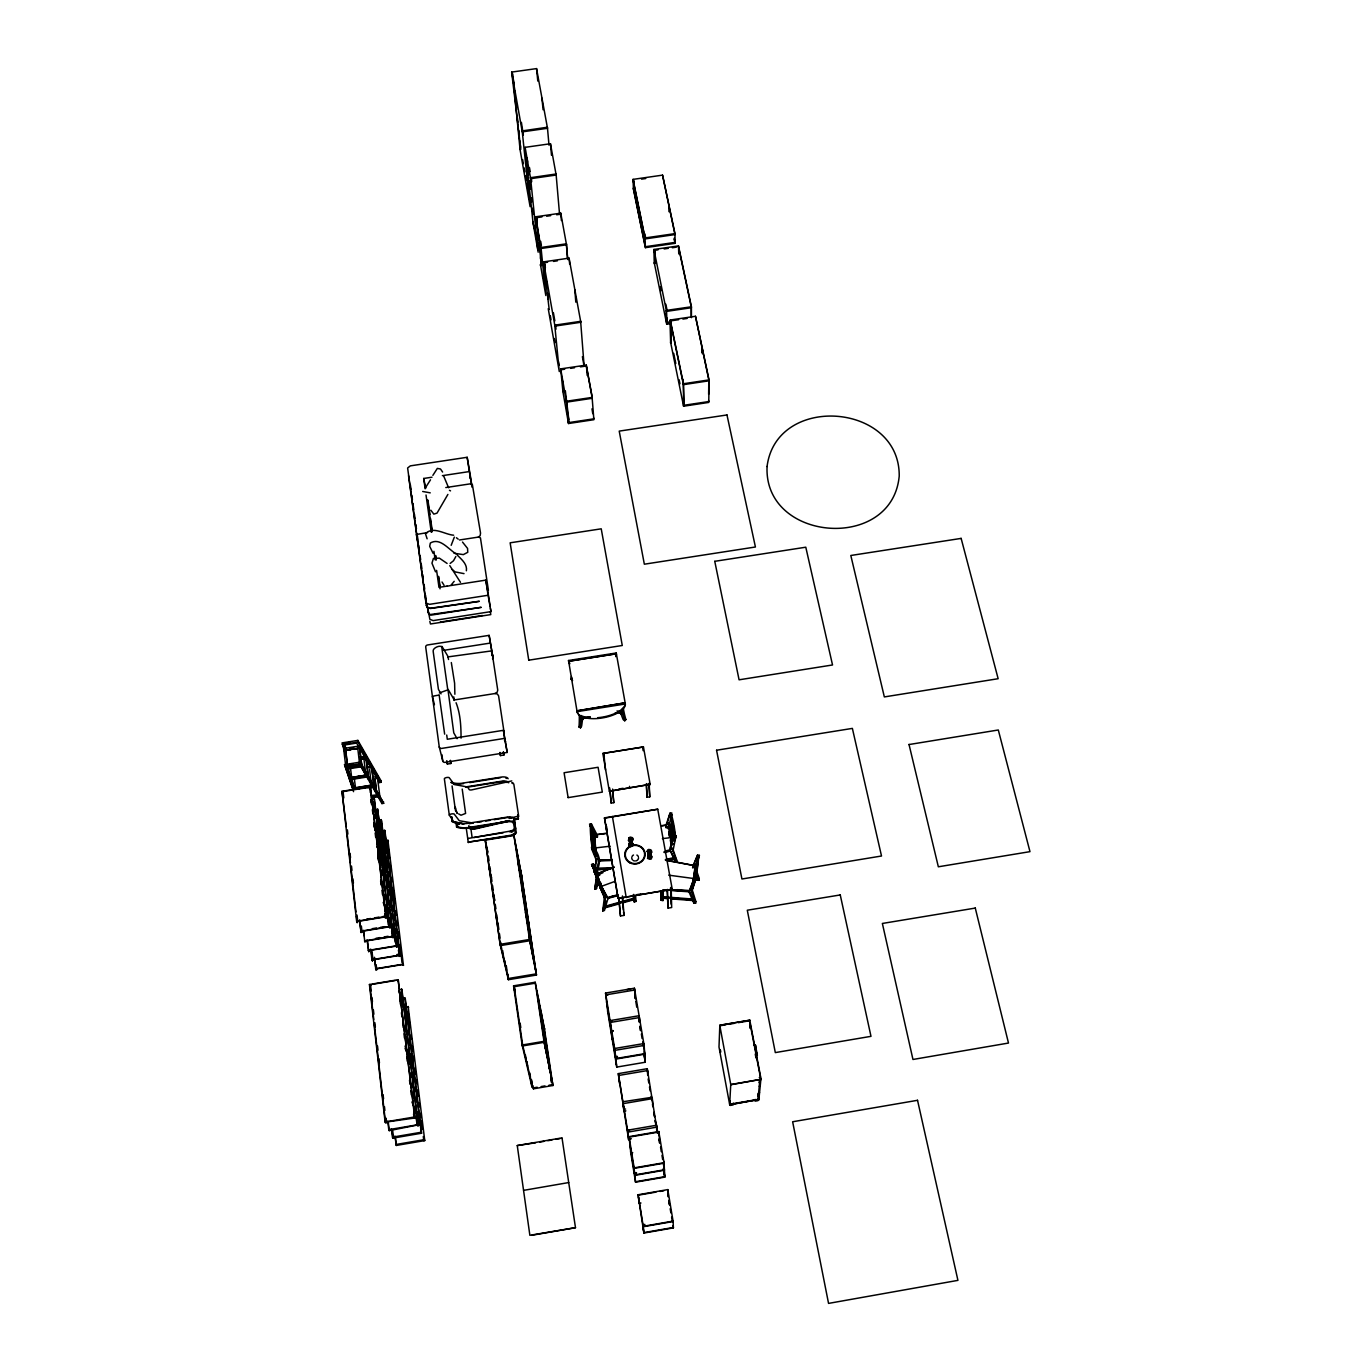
<?xml version="1.0" encoding="UTF-8"?>
<svg xmlns="http://www.w3.org/2000/svg" width="1372" height="1372" viewBox="0 0 1372 1372"><rect width="100%" height="100%" fill="white"/><g stroke="black" fill="none" stroke-linecap="round" stroke-linejoin="round"><path stroke-width="1.5" d="M693.752 878.852L694.815 871.392M670.616 343.154L670.256 320.002L695.484 316.28L709.015 380.816L683.428 384.657L670.256 320.928L678.66 319.693M702.035 352.312L702.052 348.094M702.31 353.65L702.344 349.448M708.638 394.313L708.81 379.787M695.484 316.28L709.032 379.907L708.775 402.425L683.582 406.215L670.599 342.245M454.869 694.249L454.612 683.222L451.319 662.539M461.043 738.17C461.061 726.32 460.426 713.852 456.07 702.738M726.954 414.961L619.218 431.117L644.343 564.201L755.423 546.999L726.954 414.859M719.768 1025.278L749.781 1020.202L719.768 1025.278L730.796 1084.755L761.168 1079.301L730.744 1084.515L729.681 1104.237L759.145 1099.195M720.592 1050.472L720.523 1052.341L720.026 1049.631M729.698 1104.734L759.196 1099.418L729.698 1104.734L718.997 1047.007L719.803 1025.793L725.977 1024.747M730.367 1105.386L729.955 1100.859L730.367 1105.386L733.18 1104.906L733.283 1103.157M749.747 1028.057L750.021 1024.472M754.188 1045.395L755.475 1045.104L756.744 1055.137M756.95 1055.325L755.406 1047.385M757.361 1055.411L756.092 1055.308L757.361 1055.411L755.475 1045.104M755.252 1099.401L755.097 1101.15L757.893 1100.67L759.899 1079.541M760.071 1079.078L759.265 1082.525M760.86 1079.438L758.922 1099.143L758.15 1095.062M694.987 870.242L695.244 872.043L697.388 864.617L694.266 875.799M696.925 864.549L697.199 866.349M693.58 879.658L696.925 868.493M670.959 898.866L692.98 900.564L692.826 899.054L663.07 896.774L662.95 898.248L666.963 898.557M694.078 878.457L689.173 892.314L693.82 903.068L695.604 903.239L691.9 891.354L695.913 878.766L694.078 878.457L689.087 891.388L666.398 889.708M695.347 868.184L699.394 855.373L697.576 855.048L692.894 866.075M692.98 900.564L692.826 899.054M693.82 903.068L694.078 901.37L695.861 901.524L695.604 903.239M697.216 880.155L697.473 878.457L699.257 878.612L699 880.309L697.216 880.155L694.935 874.667M697.576 855.048L692.637 867.79L692.946 865.32L666.758 860.21M689.173 892.314L689.43 890.582M692.157 889.279L692.688 885.695M691.9 892.64L692.688 886.02M488.415 590.32L480.44 537.841L478.348 537.087L459.5 539.985M662.95 891.217L662.95 900.564L661.15 900.324L661.098 891.217M466.377 570.769C467.458 564.098 461.489 559.399 457.288 555.111M840.213 894.956L747.294 910.219L775.317 1052.598L870.98 1036.34L840.23 894.836M429.83 621.379L430.465 623.986L490.782 614.605L490.336 611.963M470.15 478.485L469.824 475.724M694.009 880.018A145.809 137.269 7.9 0 0 697.233 858.375L698.588 857.26A146.032 137.423 8 0 1 695.364 878.938L694.009 880.018L696.29 872.386M493.045 657.48L492.548 658.732M598.672 880.807L596.477 888.662L594.762 889.159L596.992 876.073L599.581 875.182L598.844 873.158L614.039 866.95M908.984 744.55L998.302 729.99L1029.978 851.652L938.345 866.795L909.001 744.413M961.103 538.407L850.812 555.488L884.34 696.925L998.147 678.711L961.12 538.321M604.469 896.499L602.737 910.991L604.452 910.494L607.847 898.9L601.485 886.123L599.736 886.792L605.241 899.758L602.737 910.991M593.03 844.277L594.299 838.807M594.11 849.525L592.327 849.611L594.865 838.669M596.854 861.616L591.692 848.976L591.555 847.261L593.373 847.004C599.924 855.048 601.536 862.782 596.083 872.249L594.282 872.335L596.58 858.58M648.596 852.269L650.191 852.012M629.868 839.973L631.48 839.715M668.558 823.011A144.935 134.696 5.4 0 1 672.417 844.037L672.229 844.74A144.832 134.61 5.4 0 0 668.37 823.715L669.45 822.908A144.918 134.679 5.5 0 1 671.131 829.837M674.201 837.64A145.878 135.382 5.5 0 0 670.308 816.512L671.594 814.951A146.084 135.519 5.6 0 1 675.504 836.114L674.595 836.217A146.101 135.536 5.5 0 0 670.685 815.054M670.153 827.076A144.815 134.593 5.5 0 0 669.262 823.612L669.45 822.908M674.698 833.97A145.878 135.365 5.6 0 0 671.2 816.391L671.594 814.951M665.746 825.961L670.033 813.133L671.834 812.927L668.747 827.23L666.055 827.625L665.66 825.207L661.596 825.618M670.599 830.506L670.222 828.842C676.379 808.777 667.821 842.442 671.92 827.213M672.726 841.087A144.815 134.593 5.5 0 0 670.942 830.557L672.434 822.291M671.028 832.547L673.24 826.047L671.783 834.176L671.028 832.547L673.24 826.047M671.337 834.227L672.795 826.098M671.92 838.035C677.991 812.739 668.593 852.527 673.686 833.181M672.366 838L673.892 829.871M600.782 882.865L596.871 884.46L596.957 885.986L600.919 884.374M674.561 841.087L676.053 835.771L674.235 835.994L669.879 848.256L670.273 850.691L664.271 852.046M676.053 835.771L672.915 851.189L676.79 861.084L675.041 861.445L670.119 849.851L666.157 850.76M604.417 906.926L606.115 901.13M622.374 902.965L633.967 899.723L633.624 898.283L604.88 906.326L604.966 907.852L618.498 904.062M595.928 870.568L599.444 859.695L599.598 861.393M609.545 869.265L596.717 869.728L596.871 868.219L613.798 867.601M975.218 908.093L882.368 923.459L912.963 1059.476L1008.489 1043.046L975.252 907.972M670.033 813.133L666.055 827.625L668.73 826.853L671.8 843.609M917.508 1100.31L792.639 1121.764L828.551 1303.4L957.93 1280.368L917.525 1100.258M692.654 882.693A144.729 136.428 7.8 0 0 695.072 864.72L696.204 864.257A144.832 136.514 7.9 0 1 694.455 878.663L695.364 878.938M695.707 868.493A144.729 136.428 7.9 0 0 695.981 864.892L696.204 864.257M694.918 880.172A145.809 137.251 8 0 0 698.142 858.546L698.588 857.26M697.508 860.93L699.394 855.373M694.781 871.975L697.388 864.617M670.188 850.28L674.235 835.994M695.913 878.766L692.157 889.639L695.861 901.524M455.847 556.535L453.515 560.736L450.17 563.446M454.201 700.475L453.789 696.925M441.047 693.889L438.423 689.344L433.192 651.546C432.043 647.378 443.173 643.674 441.956 648.579L447.598 688.538L453.823 699.188M432.866 475.364L437.325 468.418L440.481 468.984L442.607 472.037M454.201 581.316L450.736 585.501L446.757 586.341M648.407 852.029L648.201 854.327L650.517 855.03M648.442 852.749L648.819 855.493L650.98 854.413M648.321 854.019L648.802 857.157L651.254 855.939M647.876 855.493L648.356 854.602M647.773 856.763L648.356 855.133M649.573 852.887L650.585 851.909L649.179 850.623L648.287 852.286L650.054 852.578L649.934 850.914L648.442 851.806L650.843 853.556M650.86 853.161L649.676 854.31M651.786 851.978L649.779 854.001L648.287 853.693M650.894 853.881L649.711 855.03M651.237 855.356L649.762 856.643L648.03 855.888M650.843 857.946L651.134 856.077M651.614 857.003L649.968 858.872L647.635 856.471M646.967 851.429L648.973 849.405L651.786 852.063M631.755 844.037L631.96 842.494M632.561 843.094L630.108 844.295L629.371 843.609L630.674 842.905M632.595 843.677L631.189 845.015L629.405 844.192L630.606 841.293M632.406 845.787L632.972 844.74M632.423 846.061L632.012 840.058M632.801 838.378L631.737 837.314L628.925 837.76L628.496 840.504L632.372 841.019L632.801 838.275M631.635 841.43L631.875 842.923L630.142 843.197L629.765 840.47M629.319 841.739L631.857 839.613L630.451 838.326L629.439 839.287L630.846 840.573L631.189 838.618L629.697 839.493L630.794 840.59M629.233 843.231L630.691 841.911M630.022 842.237L628.65 844.826L629.954 847.176M629.148 844.517L632.08 843.18L633.418 845.461M633.041 839.664L630.966 842.014L628.479 840.401M632.2 841.602L631.017 842.734L629.508 842.048M512.699 783.583L512.065 783.069M517.776 814.694L518.41 818.827L515.049 819.701M430.499 479.806L425.389 487.866M580.63 720.42L581.745 721.02L583.855 716.561M581.745 721.02L583.975 717.659M582.603 717.642A146.976 37.73 -61 0 1 581.608 726.165L580.51 727.829L579.018 727.04L580.116 725.376M447.889 494.417L437.033 513.111L433.826 514.123L430.825 510.195M451.182 545.319L454.338 537.138M439.383 692.929L447.992 689.824L453.772 732.854L457.082 738.668M513.385 823.114A5.934 2.247 -8.9 0 0 507.091 821.845L469.721 827.899A14.252 5.454 -8.5 0 1 456.584 827.059L456.018 822.874L458.591 822.977A12.863 4.939 -8.5 0 0 466.72 823.492L508.257 816.957A7.289 2.778 -8.9 0 1 513.745 818.072L515.752 828.705A7.22 2.727 -8.9 0 1 511.087 831.415L509.424 831.758M456.584 827.059L459.157 827.162A12.863 4.922 -8.5 0 0 467.303 827.676L508.892 821.125A7.306 2.778 -8.9 0 1 514.363 822.222L516.369 832.821A7.237 2.727 -8.9 0 1 511.687 835.531M620.333 711.639A145.432 44.676 42.2 0 0 623.145 719.545L624.74 720.78L625.872 719.563A264.23 82.251 41.2 0 1 623.265 707.969M572.587 680.512L571.026 679.294L572.175 678.094M478.348 537.087L480.131 535.749L480.543 533.108L472.362 484.573L470.287 483.853L445.797 487.557M518.342 818.227L514.946 819.187L518.41 818.827M491.69 655.353L492.617 655.096M517.141 816.409L509.012 818.484M459.534 823.783A17.099 6.5 -8.3 0 0 456.499 823.663L451.731 821.331L451.92 816.855M451.731 821.331L460.169 823.251A18.453 7.014 -8.3 0 1 463.119 823.646M650.139 852.166L648.819 852.372M631.412 839.853L630.091 840.076M453.995 700.012L494.983 693.529L497.11 692.328L497.744 690.15L492.119 652.849L490.902 650.997L447.941 656.896M649.779 853.899L651.1 853.23M650.414 856.094L649.007 856.317M651.048 858.049L648.716 858.426M631.274 846.147L632.2 845.684M647.653 850.16L648.973 849.508M628.925 837.863L630.263 837.212M631.034 841.585L632.355 840.916M629.559 843.18L630.657 842.631M513.231 834.176L514.774 834.296M450.685 782.417L453.052 782.76A12.742 5.094 -8.3 0 0 461.129 783.361L502.323 776.929A7.237 2.881 -8.8 0 1 507.76 778.113L508.103 778.747M596.957 876.811L601.725 887.667L600.301 886.844A145.501 137.2 -15.4 0 1 592.738 866.212L594.162 867.07A145.278 137.029 -15.3 0 0 601.725 887.667M601.056 887.461L597.918 880.618M599.17 874.29L602.925 872.729M614.056 867.275L598.844 873.158M597.163 885.266L601.09 883.671M595.825 874.89C593.356 868.184 608.859 903.239 591.572 864.514L593.321 863.846L599.17 875.267M592.172 866.161L593.922 865.492L599.581 875.182M592.738 866.212L594.162 867.07M601.811 889.862A144.3 136.274 -15.4 0 1 595.791 872.695L596.923 872.952A144.197 136.188 -15.3 0 0 602.943 890.085M595.791 872.695L596.923 872.952M597.557 878.457L596.528 876.965M600.353 888.456L602.102 887.787L607.727 897.562L617.812 894.887M598.741 879.984L598.209 878.337L598.295 880.138M635.579 895.71L635.973 901.421L634.258 902.004L635.099 895.985M597.763 876.142L598.638 875.851M614.656 881.51L600.747 886.586M511.207 832.204L512.871 831.655M606.596 906.498L633.675 898.917L633.967 899.723M605.172 907.132L633.933 899.089M607.882 897.974L617.846 895.213M609.374 897.065L615.308 895.453M617.589 895.745L607.693 898.42L607.573 897.151M464.028 573.633L455.195 571.918L452.108 569.5M381.142 835.994L380.816 834.45L384.777 852.046L382.153 841.465M380.661 837.915L379.564 839.561L381.107 839.647L377.626 824.949L376.237 825.309M377.043 839.887L380.816 838.927M383.766 847.313L383.2 847.879C381.124 848.376 385.892 849.285 383.423 848.754M376.322 825.635L377.866 825.67M376.374 825.944L378.02 826.304L377.626 824.949M509.029 821.108L475.295 828.928A7.306 2.778 -8.5 0 1 469.018 828.362L468.349 827.831M664.22 852.544L670.153 851.172M664.254 851.72L670.256 850.366M665.334 859.558L673.583 857.706L674.029 859.146L669.879 860.072M665.489 860.381L673.738 858.546M667.632 859.712L673.875 858.323M670.925 839.047L672.674 838.686L669.776 830.283M670.719 851.635L674.732 859.781L676.482 859.421L676.79 861.084M568.111 797.629L602.325 792.107L598.089 767.274L564.081 772.745L568.111 797.544M644.909 1224.424L642.971 1224.767L643.519 1230.684M643.88 1233.051L643.262 1226.311L673.12 1221.097L673.378 1227.889L643.88 1233.051L638.1 1194.755L667.787 1189.61L673.138 1221.526L643.297 1226.722M643.845 1232.622L673.36 1227.477L673.035 1225.522M634.533 1172.957L636.454 1172.631M634.584 1173.42L636.505 1173.094M634.842 1174.895L664.408 1169.767M635.528 1181.738L664.751 1176.679L663.379 1168.601M630.571 1151.622L635.562 1182.184L664.768 1177.142L664.065 1162.701L634.156 1167.864L629.045 1136.651L658.783 1131.54L664.099 1163.182L634.207 1168.344M638.134 1195.201L655.936 1192.114M659.898 1191.428L663.842 1190.742M640.964 1203.004L639.06 1203.347L638.46 1197.156M532.044 1235.246L575.485 1227.683L562.074 1138.263M591.847 841.019L595.088 848.531L592.052 842.717M595.088 848.531L594.882 846.833L594.642 848.599M758.613 1092.952L759.556 1092.661M575.485 1227.683L529.866 1235.297L517.261 1145.569L562.005 1137.885M535.663 1142.79L517.261 1145.569M539.728 1142.087L543.792 1141.401M547.857 1140.698L551.921 1139.995M555.986 1139.309L560.05 1138.606M627.536 1130.219L656.845 1125.194L657.274 1132.552L656.588 1128.521M629.508 1130.391L627.587 1130.717L628.65 1139.892L618.292 1073.624L647.258 1068.702L657.497 1132.723M657.171 1127.081L627.862 1132.123L618.292 1073.624M629.096 1137.148L658.8 1132.037M629.405 1139.069L631.343 1138.743M632.732 1152.72L630.828 1153.046L629.045 1136.651M617.4 1056.406L615.514 1056.714L614.673 1049.048M617.451 1056.937L615.582 1057.246L616.405 1064.741M615.822 1058.549L644.703 1053.662M607.573 1010.907L616.748 1067.09L645.286 1062.237L644.137 1045.413L634.43 988.217L605.549 993.054L607.796 1012.124M531.856 1086.024L532.782 1085.869L533.399 1088.819L553.019 1085.492L543.998 1041.331L522.132 1045.018L531.976 1086.95L532.782 1085.869M537.189 1087.241L533.262 1087.91L533.399 1088.819M541.117 1086.573L545.044 1085.904M548.954 1085.235L552.882 1084.566M618.583 1075.476L647.567 1070.554L647.858 1074.756M415.064 1117.974L398.137 979.728L369.428 984.496L385.103 1121.97L414.636 1116.945L415.064 1117.974L386.201 1122.056L385.721 1117.837M385.103 1121.97L386.578 1122.811L386.081 1118.592M387.796 1121.147L388.773 1129.653L417.945 1124.697L418.374 1125.692L417.088 1125.109L416.316 1118.746M417.088 1125.109L389.254 1130.648L388.773 1129.653M392.358 1137.165L421.187 1132.26L421.598 1133.221L392.821 1138.143L391.397 1128.744M759.265 1077.569L760.225 1077.397M395.856 1144.505L424.36 1139.635L424.754 1140.595L396.319 1145.448L394.879 1136.033M623.694 1109.348L625.563 1109.022M760.208 1086.058L759.248 1086.212L760.191 1086.178L759.402 1081.908M624.003 1111.2L625.872 1110.874M610.128 1021.18L612.015 1020.871M610.351 1022.449L639.421 1017.561L639.746 1022.106M553.019 1085.492L544.135 1042.308L522.269 1045.996L513.574 985.833L535.183 982.232L544.615 1029.343L544.495 1028.451M611.295 1030.921L613.164 1030.595M611.363 1031.47L613.233 1031.144M730.093 1024.061L734.209 1023.358M738.325 1022.672L749.798 1020.734M614.622 1048.5L643.828 1043.56L644.994 1060.436M616.748 1067.09L614.93 1050.352L644.137 1045.413M372.567 984.29L395.239 980.534M398.583 980.929L397.297 980.191M418.374 1125.692L401.996 990.018L400.71 989.298M508.395 979.711L536.486 975.029L521.48 874.633L513.934 835.497L485.208 840.161L500.094 944.348L508.395 979.711L507.503 973.417M421.598 1133.221L405.323 998.902L404.071 998.199M535.32 983.175L513.711 986.777L515.152 993.036M626.987 989.606L630.64 988.989M605.841 994.854L634.739 990.018L635.39 998.799L635.099 996.998M605.91 995.437L607.796 995.129M372.327 928.673L376.408 928.004M380.49 927.335L384.554 926.666M360.596 931.211L389.374 926.477L389.854 927.764L388.533 926.958L361.676 931.382L361.11 932.497L359.395 920.663M636.711 894.664L640.793 893.995M663.208 890.291L667.427 890.497M618.12 898.437L672.263 889.21L618.12 898.437L604.486 817.849L657.737 809.223L672.28 889.536M376.014 938.277L380.027 937.608M384.057 936.939L388.087 936.287M364.455 940.918L392.906 936.236L393.352 937.488L392.066 936.699L365.535 941.072L364.952 942.17L363.254 930.285M368.228 950.402L396.354 945.771L396.8 946.989L395.53 946.234L369.291 950.556L368.725 951.619L367.027 939.871M618.669 898.094L620.487 915.982L624.088 915.381L622.425 895.95M667.032 890.119L668.078 908.11L671.68 907.527L671.2 888.816M396.885 954.552L400.83 953.9L397.211 941.501M370.697 949.064L371.915 959.68L399.715 955.083L400.161 956.284L398.909 955.529L372.961 959.817L371.984 951.328M371.915 959.68L372.395 960.863L372.961 959.817M500.094 944.348L529.455 939.494L536.486 975.029M375.534 968.735L403.008 964.19L403.437 965.356L402.202 964.636L376.563 968.872L375.997 969.901L374.316 958.222M384.726 866.075L384.177 867.087L385.738 867.293L383.783 852.304L382.359 852.527L384.023 852.99M385.446 866.212L385.721 867.413M384.091 866.83L385.652 866.641M385.669 867.241L384.812 863.708M662.402 838.652L670.651 837.64M366.513 919.189L370.629 918.503M374.762 917.834L378.878 917.148M383.011 916.479L387.127 915.793L386.527 910.116M386.252 917.817L370.303 786.756L341.971 791.301L356.634 921.281L385.772 916.496L386.252 917.817L384.915 916.976L357.749 921.435L357.029 915.055M356.634 921.281L357.166 922.584L357.749 921.435M379.564 826.407L381.845 833.233L380.318 820.079L381.57 820.953L396.8 946.989M618.926 788.969L623.145 788.3M609.34 791.284L650.208 784.338L609.34 791.284L602.857 753.451L643.451 746.951L650.225 784.681M374.916 829.854L376.614 830.352L374.985 830.523M375.002 830.18L376.683 831.003M379.169 832.307L380.593 832.067M400.161 956.284L385.018 831.398L383.783 830.523L385.566 845.358M379.272 832.615L380.13 832.941M379.255 832.941L380.901 833.421L379.255 832.958M469.138 823.715L473.289 823.046M477.439 822.377L481.589 821.708M485.739 821.039L489.89 820.353M494.04 819.684L506.474 817.678A5.917 2.264 -8.9 0 1 508.017 817.506M377.609 838.944L378.398 842.717M609.665 787.854L611.175 803.083L613.798 802.654L612.615 789.072M647.138 797.252L649.762 796.84L649.196 784.012L646.521 784.441L647.138 797.252L646.298 786.259M383.817 840.933L387.933 840.281L388.379 841.585L387.161 840.744M379.187 843.18L380.867 843.9M513.231 821.451L514.569 821.228M379.272 843.437L380.164 843.831M379.272 843.831L380.85 843.66M380.078 844.38L380.936 844.312M513.557 823.131L514.877 822.926L514.26 818.724M378.243 845.409L376.923 846.73L378.621 847.21M378.329 846.095L378.621 847.347L376.357 829.614M382.239 845.924L382.531 847.124M473.992 837.503L503.181 832.77M383.971 853.864L383.783 852.304L385.446 866.572M604.52 818.209L657.737 809.223M513.145 821.022L515.135 832.307A5.865 2.212 -8.9 0 1 509.767 835.411L468.195 842.168L510.041 835.874M382.359 856.968L382.582 858.186L381.004 857.86L382.514 857.414M386.664 872.643L383.611 853.727L384.88 860.295L384.314 858.426M489.135 635.356L493.011 658.114L489.135 635.356L427.498 644.977A2.058 1.818 -13 0 0 425.714 647.104L439.246 746.865L442.727 760.843A2.075 1.887 -15.2 0 0 445.025 762.369L507.211 752.439L503.421 730.316L447.289 739.251L446.723 735.032M581.848 718.139L590.114 716.819M616.988 712.548L621.122 711.897M581.882 718.516L590.149 717.196M614.948 713.251L621.156 712.257M359.618 757.241L365.81 756.246L368.399 776.775M359.876 757.961L363.992 757.31M359.79 758.888L364.095 758.973M359.91 759.248L364.009 758.699M507.211 752.439L504.622 738.376L441.578 748.426A2.109 1.904 -14.9 0 1 439.246 746.865M353.547 791.661L344.526 764.633L360.407 762.095L383.714 803.289L381.948 803.58L358.984 763.106L368.296 779.004M348.677 764.753L352.793 764.084M344.715 766.313L360.613 763.775L383.714 803.289M359.79 764.959L346.807 766.759L354.473 788.883M345.864 768.492L359.721 766.296M348.094 768.92L361.934 766.708L359.344 745.991L343.583 748.495L346.121 769.229M367.387 767.051L371.538 766.399L374.11 786.739L367.885 787.734M367.627 767.771L371.761 767.102M353.702 777.169L365.964 775.214L351.747 777.753M351.626 777.392L365.93 775.111M349.534 779.039L366.101 776.398M349.774 779.759L366.341 777.118M446.689 761.237L447.375 764.067L450.873 763.501L450.428 760.311M499.905 752.748L500.437 755.578L503.918 755.012L503.455 751.839M373.115 776.964L377.506 776.998M380.97 780.668L379.204 780.96L379.392 782.572L381.159 782.28L380.97 780.668L357.852 740.4L342.04 742.904L344.955 752.508M371.4 785.127L355.588 788.043M355.468 787.682L371.435 785.23M353.119 789.363L371.812 786.379M343.446 792.622L343.051 791.507L369.48 787.288L370.8 788.231M370.886 795.52L376.888 794.92M371.28 797.132L377.557 796.12M371.503 797.818L379.855 796.48L377.283 776.295M469.704 782.606L500.54 777.667M389.854 927.764L374.47 799.396L373.184 798.47M466.171 786.842L502.924 781.028A7.237 2.864 -8.8 0 1 508.36 782.212L508.703 782.829M466.171 787.374L501.157 781.748A5.882 2.332 -8.8 0 1 507.091 782.555M370.354 782.52L381.742 801.951L383.525 801.66M568.523 660.498L616.234 652.986L625.34 703.973A24.439 10.273 -9.9 0 1 602.102 717.985A24.439 10.273 -9.9 0 1 577.098 711.639L568.523 660.498A24.164 10.65 -9.8 0 0 569.637 663.105M615.754 656.639A24.164 10.65 -9.9 0 0 616.371 653.758L568.66 661.27L614.296 654.084M346.19 743.041L350.289 742.389M342.228 744.567L358.058 742.063L381.159 782.28M576.96 710.85L625.186 702.807L576.96 710.85A24.439 10.29 -9.9 0 0 578.075 713.354M577.098 711.639L625.34 703.973M349.74 748.306L353.684 747.671M347.27 764.444L345.59 749.867L357.955 748.683L353.925 749.335M345.727 750.244L357.835 748.323L345.761 750.347L347.425 764.924M349.894 749.97L345.59 749.867M443.705 650.345L490.284 643.074M528.752 660.189L622.271 645.492L601.228 528.82L510.144 542.815L528.735 660.052M447.135 586.101L438.989 587.37L436.605 570.392M451.199 585.484L485.791 580.133L488.672 596.649A120.05 1.183 81.1 0 1 490.216 606.75M428.013 609.374L429.865 619.321L433.14 620.607L490.953 611.62L488.089 595.259L429.453 604.349L426.126 603.045L407.621 467.972L410.365 465.863L467.166 457.288L470.236 475.004A116.997 1.115 81 0 1 471.694 484.573M440.326 622.03L482.412 615.479M597.3 835.342L591.366 823.817L589.548 824.075L594.728 837.332L597.437 837.04L597.214 834.588L607.333 833.044M605.344 833.679L597.214 834.588M425.149 488.809L423.691 478.468L431.991 477.216M442.367 475.655L469.344 471.574L472.037 487.197M683.582 406.215L683.428 383.748L709.032 379.907M569.054 421.513L565.35 390.9M684.165 404.208L683.17 379.392M568.42 422.645L593.802 418.837L593.613 417.808M683.582 405.34L708.792 401.55L708.569 400.538M562.743 390.626L568.505 423.519L593.87 419.712L592.104 397.263M554.837 325.147L580.733 321.322M654.273 263.613L653.912 249.481L678.488 245.897L691.419 306.779L666.295 310.415L666.518 322.351L671.268 321.82L670.805 343.24L670.462 321.923M682.879 319.076L687.08 318.458M666.706 323.329L670.839 322.712M654.255 262.687L666.723 324.238L670.857 323.62M562.932 391.637L560.685 368.879L586.273 365.089L592.224 397.4L566.43 401.259L568.505 423.519M560.771 369.805L564.715 369.205M570.615 368.331L574.542 367.747M580.442 366.873L586.358 365.998L586.273 365.089M543.569 261.863L569.071 258.142L580.819 322.283L554.94 326.09L543.569 261.863L549.194 309.523M645.372 247.663L675.093 243.341L674.973 233.617L662.556 175.136L633.075 179.372L633.452 189.302L645.372 247.663L645.063 237.956L633.075 179.372M543.672 262.841L547.6 262.258M553.482 261.417L557.392 260.834M541.408 265.654L536.452 217.685L537.104 224.048M653.93 250.441L658.028 249.841M664.168 248.949L668.267 248.349M672.349 247.749L676.447 247.149M655.216 263.51L654.907 251.282L655.113 259.428M535.56 216.81L560.771 213.174L566.516 244.799L541.117 248.486L535.56 216.81L535.663 217.805L541.957 216.896M546.622 216.227L550.687 215.644M556.655 214.769L560.856 214.169M567.734 259.497L566.43 243.804L541.014 247.492L545.833 295.529L540.414 264.504L540.499 265.431M537.893 250.304L536.435 237.596M644.891 237.973L674.973 233.617M511.67 72.081L522.269 131.866L547.514 128.299L536.555 68.6L511.67 72.081L520.794 149.325M530.45 177.708L556.072 173.987L559.57 214.478M641.53 179.132L645.732 178.531M522.097 130.923L547.411 127.236L549.006 145.192M525.116 147.336L550.464 143.734L556.157 175.033L530.621 178.686L525.116 147.336L533.056 223.019L535.697 233.411M512.751 73.951L520.039 149.445M589.703 825.79L591.521 825.532L597.437 837.04M591.195 825.858A145.295 135.296 -15 0 0 593.047 847.313L592.138 847.45A145.278 135.296 -15 0 1 590.286 825.978L591.778 827.179A145.072 135.142 -15 0 0 593.63 848.616L599.444 860.004L611.689 859.695M590.286 825.978L591.778 827.179M596.203 854.464L596.494 855.116A144.009 134.353 -14.9 0 1 594.642 833.782L593.459 833.267A144.111 134.439 -15 0 0 594.282 847.519M594.642 833.782L593.733 833.919A144.009 134.353 -15 0 0 594.213 844.603M594.882 846.833C586.547 822.394 595.945 850.863 594.505 843.043M591.606 838.909L591.915 837.143M591.692 848.976L593.63 848.616L593.373 847.004M427.498 532.576L416.265 534.514L417.945 542.06M674.544 837.692L676.362 837.486M672.417 844.037L673.309 843.934M670.342 814.831L672.143 814.608M670.308 816.512L671.2 816.391M668.37 823.715L669.262 823.612M591.246 833.318L594.282 839.201L593.922 840.95L591.246 833.318L593.922 840.95M661.613 825.961L665.66 825.207M591.332 835.034L594.368 840.916M592.069 829.854L594.728 836.989L597.403 836.697M610.197 846.198L595.637 847.896M609.46 868.425L596.717 869.728M596.94 869.059L611.758 868.527M599.461 860.107L611.792 859.678M599.495 860.433L611.826 860.021M599.547 860.896L611.758 860.536M430.242 492.857L422.679 491.468M676.945 889.673L689.224 890.514L689.224 891.8L670.839 890.531M670.977 889.673L679.14 890.239M662.659 889.982L666.741 890.257M670.514 889.691L689.087 891.063M663.088 897.408L667.084 897.717M671.097 898.025L693.117 899.706M662.933 897.631L692.688 899.895M429.968 614.57L481.229 607.333L431.854 615.016L430.019 614.81L427.79 611.792M631.309 846.335L629.199 845.358M631.326 846.61L629.028 844.5M649.265 853.556L651.048 854.379M649.282 854.139L650.328 854.276M649.248 855.15L651.786 856.334L651.374 858.975L647.498 858.46L648.476 856.042M692.637 867.464L695.347 867.824M668.73 875.165L693.752 878.526M690.459 890.651L691.368 889.485M661.424 898.609L663.208 898.849M512.065 782.675L513.008 782.812M479.343 601.228L430.328 608.259L427.018 606.973M479.017 601.451L430.379 608.499L427.069 607.213L426.298 605.275M511.79 780.925L471.917 789.843A2.247 0.892 -8.5 0 1 469.173 789.5L467.56 786.996L454.286 784.544L449.159 777.615A2.744 1.098 -8.2 0 0 446.329 777.581A2.744 1.098 -8.2 0 0 444.357 778.73L449.296 815.122L453.858 821.897L464.045 823.972M697.319 856.78L699.154 857.106M697.233 858.375L698.142 858.546M695.072 864.72L695.981 864.892M693.82 880.189L695.655 880.515M472.62 822.994L459.26 820.713L454.149 813.99A2.778 1.063 -8.3 0 0 451.285 813.99A2.778 1.063 -8.3 0 0 449.296 815.122M666.758 860.536L692.946 865.32M494.983 693.529L497.367 694.009L498.602 695.896L504.33 733.934M453.635 535.2C444.665 534.548 432.9 525.63 425.492 533.811L427.121 538.802M454.012 553.242L463.342 554.614L467.749 552.299L467.56 548.406L462.501 542.06M449.45 490.301L450.531 490.867M580.51 719.322L581.625 719.923M458.591 813.87L460.992 815.225L465.605 813.425L462.21 789.089M456.207 553.928C448.473 549.452 440.069 537.138 430.328 543.055L429.693 546.33L433.106 553.328M619.561 711.211L622.802 713.714M618.635 711.022L621.945 714.623L617.091 710.868M624.277 718.328L625.872 719.563M456.413 537.738L458.197 539.127M650.465 849.594L651.529 850.589M650.088 854.276L651.083 854.962M650.637 854.979L646.967 851.326M631.892 842.802L632.766 843.609M647.841 857.62L648.785 858.598M631.755 843.145L632.681 843.934M630.365 844.277L629.697 842.871M451.165 817.129L452.16 818.072M504.45 740.245L505.651 741.635M447.101 563.446L439.383 558.147L433.432 558.404L431.957 563.155L435.524 571.832M457.219 812.773L455.418 810.338L452.074 785.899M468.812 825.893L469.927 827.556A4.819 1.835 -8.5 0 0 475.192 828.311L506.988 821.022L476.804 828.122A5.934 2.264 -8.5 0 1 469.584 827.47L468.932 826.304M460.495 582.345L449.776 565.607M442.024 582.002L444.013 585.244M441.938 646.366L447.769 656.056L448.541 659.503M360.579 748.598L364.712 755.801M367.816 761.186L370.92 766.571M372.995 770.172L377.129 777.358M379.392 782.572L356.634 743.075L344.321 745.03L345.658 748.923M448.61 487.763L443.842 476.427M599.736 886.792L604.503 896.842M591.572 864.514L598.209 878.337M595.277 873.209L600.044 883.688M591.555 847.261L595.74 856.694M591.452 837.194L594.642 844.758M690.202 892.383L693.289 899.569M416.316 1117.528L417.791 1120.993M413.984 1109.605L415.596 1113.395M416.488 1115.505L418.854 1121.078L417.791 1111.646M418.957 1121.318L422.044 1128.573L419.283 1119.381M428.561 613.713L426.658 603.474M411.909 1101.956L415.133 1109.588M416.042 1111.714L418.391 1117.305M369.428 984.496L370.886 985.525L370.509 984.633L371.229 990.978M598.346 880.447L599.015 882.059M405.083 1048.277L408.907 1057.829M409.645 1059.698L412.2 1066.061M412.303 1066.336L415.424 1074.104L412.646 1064.603M405.186 1045.927L408.444 1054.108M408.564 1054.382L411.754 1062.374M676.482 859.421L672.589 848.188L672.915 851.189M669.433 830.266L672.674 838.686M399.715 996.587L402.356 1003.515L401.224 993.534M402.459 1003.807L405.7 1012.279M407.072 1015.88L408.959 1020.854L405.375 1008.969M400.058 1000.154L401.293 1003.395M398.617 991.167L401.91 999.879M402.682 1001.869L405.255 1008.677M401.996 990.018L401.55 988.852L417.945 1124.697M405.323 998.902L404.894 997.753L421.187 1132.26M407.33 1006.894L408.564 1007.58L408.153 1006.448L424.754 1140.595M635.356 899.792L635.973 901.421M607.247 897.271L607.847 898.9M593.321 863.846L593.922 865.492M601.485 886.123L602.102 887.787M596.992 876.073L605.121 898.489M597.163 877.737L596.563 876.108L594.762 889.159M604.64 898.128L605.241 899.758M595.877 887.049L596.477 888.662M341.971 791.301L346.344 826.819M391.414 928.107L392.666 931.588M391.826 931.657L393.095 935.121M398.617 950.436L399.801 953.746M383.182 902.416L386.698 912.191M386.818 912.517L390.248 922.087M390.351 922.413L393.713 931.76M393.815 932.068L397.091 941.192M385.018 909.945L387.127 915.793M387.933 918.039L390.677 925.654M391.449 927.832L394.141 935.292L392.992 925.208M394.244 935.601L397.52 944.691M398.274 946.783L400.83 953.9M377.797 857.311L379.787 863.039M382.085 869.677L383.371 873.398M389.082 889.845L390.317 893.412M344.526 764.633L353.359 790.066L352.004 778.267M378.072 852.87L380.421 859.712M380.541 860.055L384.006 870.088M384.126 870.431L387.504 880.241M387.607 880.567L390.917 890.154M391.672 892.349L394.673 903.256L391.449 893.892M377.9 854.705L380.85 863.228M382.342 867.584L384.417 873.587M384.537 873.913L387.916 883.688M388.688 885.935L391.329 893.584L390.437 885.609M347.322 767.085L354.971 789.243M342.726 744.893L344.766 750.861M377.008 846.987L378.38 846.49L376.322 829.7L376.46 830.986M344.132 743.367L346.121 749.215M384.949 863.657L385.275 864.583M382.068 857.843L382.788 859.952L380.61 841.225M385.206 867.053L386.287 870.191M378.089 846.97L379.341 850.64L377.454 834.811M377.043 837.006L377.643 839.012M381.039 848.771L381.982 853.247M384.915 861.856L385.498 863.537M696.564 873.107L699 880.309M379.564 839.561L380.816 838.566L381.107 839.784M382.016 846.781L382.719 848.942M696.221 869.591L699.257 878.612M378.26 828.637L377.523 826.458L379.358 833.936M379.204 831.981L379.169 833.387M381.793 839.15L380.696 835.925L381.828 840.762M382.359 841.413L383.285 845.598M378.535 830.712L379.066 832.375M381.004 837.846L381.93 842.271M384.109 848.393L384.246 849.148M379.684 835.582L380.198 837.212M382.977 845.341L383.337 846.524M380.541 839.493L381.279 841.636L379.409 834.588M371.143 801.145L374.71 811.847L373.939 804.781M375.396 813.939L378.312 822.651M381.948 833.576L385.292 843.574M386.046 845.855L388.653 853.676L384.983 840.556M379.53 829.22L380.901 833.421M386.441 849.851L387.659 853.504M371.315 799.464L374.299 808.4M374.419 808.76L377.9 819.238M378.02 819.598L381.433 829.854M382.205 832.187L384.88 840.213M376.786 809.394L377.146 810.44M361.934 766.708L359.344 745.991M374.47 799.396L373.99 797.955L389.374 926.477M381.57 820.953L381.124 819.581L396.354 945.771M385.018 831.398L384.572 830.043L399.715 955.083M369.565 769.126L371.28 784.784M374.11 786.739L371.538 766.399M375.053 779.039L376.528 792.553M444.648 734.157L439.16 695.072M523.607 1190.364L568.711 1182.561M457.03 813.527L455.23 807.25L455.521 808.382M434.427 704.711L432.403 696.427A15.744 6.774 -8 0 1 438.989 695.175M450.188 760.688L450.873 763.501M467.749 838.515L509.166 831.295A5.865 2.212 -8.9 0 0 514.517 828.191M472.071 837.314L470.716 827.333M522.629 1044.932L532.319 1085.938L531.427 1079.781M500.351 944.056L507.623 975.046M496.287 916.908L498.345 925.808M492.805 892.555L494.417 899.569M492.942 893.429L494.555 900.444M515.169 990.876L514.208 986.708L522.698 1045.224M513.574 985.833L515.014 992.11M489.375 868.442L491.485 877.737M489.495 869.316L490.301 872.901M671.988 822.36L672.366 824.04M485.208 840.161L487.78 851.635M486.014 845.015L487.832 853.058M678.488 246.857L691.419 307.722L666.5 311.393L653.912 249.481M674.201 238.231L675.075 242.398L645.337 246.72L633.418 188.324M674.201 239.191L675.093 243.341M423.691 478.468L425.732 488.209M670.256 320.002L683.428 383.748M665.832 304.19L667.084 310.295M659.966 286.577L660.824 290.778M665.574 313.845L667.307 322.231L667.221 318.253M673.686 353.307L675.796 363.477M679.14 379.77L679.98 383.851M644.84 233.806L645.68 237.853M633.109 180.332L645.097 238.917L674.973 234.578L662.556 175.136M635.219 193.332L636.076 197.517M642.062 226.826L644.205 237.305M529.163 937.145L535.749 970.364M525.442 912.106L532.25 947.023M521.806 887.804L528.735 923.493M749.781 1020.202L761.151 1079.575M749.952 1022.929L760.448 1077.346M755.252 1054.09L756.006 1058.018M514.723 840.35L521.737 876.708M518.204 863.743L525.236 900.203M757.996 1093.501L759.179 1099.675M503.387 752.182L503.918 755.012M586.358 365.998L592.292 398.292L566.516 402.15L560.685 368.879M582.397 356.634L583.992 365.775M591.984 408.839L592.773 413.709M669.502 831.363L670.273 835.548M671.045 839.75L671.817 843.952M674.732 859.781L675.041 861.445M668.73 831.501L669.502 835.685M670.273 839.87L671.045 844.072M668.781 832.838L669.536 837.023M642.731 748.255L643.159 750.673M649.762 796.84L648.836 783.395M521.394 122.382L523.349 135.022M529.472 167.573L530.192 171.586M650.722 852.338L651.614 857.277M650.62 854.756L650.757 855.682M515.958 102.643L516.712 106.862M540.671 241.3L541.391 245.348M545.387 267.797L544.65 263.698L545.284 269.958M553.396 312.713L554.837 320.877M537.978 231.645L538.682 235.692M539.093 242.673L539.865 247.406M647.944 856.608L647.961 857.826M540.619 256.255L541.391 260.954M522.612 159.581L523.332 163.68M524.053 167.778L524.79 171.877M525.51 175.976L526.248 180.092M526.968 184.191L527.688 188.29M529.506 198.528L530.244 202.627M543.175 275.601L543.878 279.596M550.292 315.749L551.03 319.882M554.322 338.507L555.06 342.657M558.37 361.282L559.107 365.415M566.567 407.501L567.271 411.514M567.991 415.51L568.694 419.506M519.868 148.553L530.107 206.675L522.166 130.803M532.851 221.784L538.167 252.191L530.518 177.64M548.234 308.683L559.296 371.572L554.751 325.078M629.474 787.271L629.508 786.345M632.509 843.831L632.663 844.809M629.011 844.209L629.336 845.581M613.798 802.654L612.684 791.695M604.332 756.898L603.92 754.48L605.498 770.001M612.409 816.477L626.232 897.631M622.442 897.014L622.579 897.871M623.505 911.968L624.088 915.381M604.486 817.849L618.103 898.128M635.768 1001.32L636.762 1007.202M638.717 1018.384L639.386 1022.294L639.095 1015.726L610.06 1020.614L612.289 1039.736M640.741 1030.595L640.021 1026.067L640.347 1030.509M641.376 1033.991L642.079 1038.501M642.713 1041.914L643.434 1046.424M644.394 1051.827L644.737 1054.193L615.874 1059.081L606.544 1001.8M659.177 1138.932L659.881 1143.048M660.567 1147.078L661.287 1151.708M661.973 1155.378L662.676 1159.546M663.362 1163.61L664.442 1170.23L634.893 1175.341L629.799 1143.991M644.291 1055.977L644.943 1059.904M651.151 1096.434L651.82 1100.43M653.844 1112.332L654.53 1116.379M655.216 1120.427L655.902 1124.474M668.764 1200.329L669.467 1204.53M670.188 1208.732L670.891 1212.934M671.611 1217.136L672.314 1221.337M643.983 1054.553L645.286 1062.237M648.133 1078.958L648.802 1082.954M649.488 1086.95L650.157 1090.946M653.878 1112.829L654.564 1116.877M655.233 1120.907L655.919 1124.954M656.605 1129.002L657.291 1133.032M663.396 1169.064L664.768 1177.142M668.781 1200.774L669.485 1204.976M673.052 1225.951L673.378 1227.889M605.549 993.054L614.93 1050.352M638.1 1194.755L643.262 1226.311M504.622 738.376L503.421 730.316M469.344 471.574L467.166 457.288M488.089 595.259L485.791 580.133M513.797 783.961L518.719 816.563M521.223 873.347L536.263 973.863L508.12 978.545L507.52 974.343M544.118 1026.873L552.47 1082.525M520.057 868.047L534.171 962.458M520.005 867.721L534.12 962.166M542.729 1019.928L551.132 1076.025M518.256 858.735L532.559 954.243M541.305 1012.862L550.121 1072.458L549.383 1068.325M550.738 1076.557L551.647 1082.679L550.909 1078.581M516.489 849.542L530.895 945.857M539.848 1005.659L548.766 1064.226M538.373 998.302L546.965 1055.788M513.934 835.497L529.712 940.763L500.386 945.617L485.517 841.533M536.864 990.824L545.524 1048.774M535.183 982.232L544.135 1042.308M499.974 752.405L500.437 755.578M673.446 829.906L673.686 831.604M531.358 1079.524L532.25 1085.681M529.832 1073.007L530.432 1077.14M530.947 1079.867L531.976 1086.95M526.968 1061.688L527.654 1066.181M525.356 1054.811L526.025 1059.321M520.125 1023.186L520.794 1027.611M506.319 965.957L506.92 970.158M504.81 960.572L505.702 966.883M502.649 950.522L503.867 958.994M488.381 856.265L489.049 860.776M489.873 866.71L490.541 871.237M491.073 875.079L491.965 881.356M492.565 885.54L493.234 890.051M493.834 894.218L494.726 900.495M495.258 904.354L495.927 908.847M496.75 914.798L497.419 919.309M497.95 923.167L498.842 929.444M499.442 933.629L500.111 938.122M500.711 942.29L501.603 948.567M427.927 500.077L429.95 514.414M430.534 518.513L432.266 530.793M435.747 555.523L436.33 559.707M438.697 576.514L440.172 587.01M427.601 500.351L432.043 531.924M435.404 555.78L435.987 559.896M438.303 576.429L440.052 588.828M426.023 495.018L431.254 532.233M433.929 551.321L435.13 559.793M466.171 827.556L468.315 842.648M457.082 822.411L457.665 826.596M410.365 484.779L411 489.187M411.806 495.189L412.423 499.614M412.938 503.524L413.795 509.767M414.43 514.191L414.996 518.359M415.802 524.361L416.436 528.769M417.225 534.771L417.86 539.196M418.666 545.198L419.283 549.606M420.089 555.609L420.655 559.759M421.221 563.926L421.856 568.334M422.713 574.576L423.279 578.744M424.085 584.729L424.703 589.137M425.509 595.139L426.143 599.547M408.53 475.655L426.349 605.515M446.929 760.877L447.375 764.067M441.87 754.6L442.727 760.843M387.933 840.281L403.437 965.356M387.487 841.739L389.528 858.512M390.283 864.806L390.728 870.14M391.809 877.394L392.323 881.596M393.095 887.89L394.038 897.442M394.364 898.386L394.879 902.57M395.891 910.957L396.405 915.158M397.16 921.452L397.674 925.654M398.446 931.948L399.201 938.242M399.972 944.536L400.675 952.031M401.241 955.015L401.945 962.527M408.17 1011.953L409.954 1026.736M410.983 1035.174L411.497 1039.393M412.269 1045.738L412.732 1051.278M413.555 1056.286L414.07 1060.522M415.081 1068.959L415.545 1074.516M416.368 1079.524L416.882 1083.743M417.654 1090.071L418.426 1096.417M419.197 1102.745L419.712 1106.964M420.484 1113.309L420.998 1117.528M421.204 1121.01L422.216 1129.465M423.296 1136.531L423.811 1140.749M381.742 801.951L381.948 803.58M384.88 837.88L385.395 842.116M386.167 848.462L386.681 852.698M387.693 861.17L388.207 865.406M388.979 871.752L389.494 875.988M390.265 882.333L390.78 886.569M393.078 905.623L393.593 909.859M394.364 916.204L394.879 920.441M395.891 928.913L396.405 933.149M397.177 939.494L397.691 943.73M398.463 950.076L399.235 956.438M405.409 1007.442L405.906 1011.644M406.678 1017.938L407.175 1022.14M408.204 1030.543L408.702 1034.728M409.473 1041.039L409.971 1045.224M411 1053.627L411.497 1057.829M412.269 1064.123L412.766 1068.325M413.538 1074.619L414.035 1078.821M415.064 1087.207L415.562 1091.409M416.333 1097.703L416.831 1101.905M419.129 1120.804L419.626 1124.989M393.009 906.806L393.524 911.042M396.594 936.459L397.623 944.999M404.826 1004.493L405.838 1012.896M410.931 1054.914L412.458 1067.536M380.661 821.108L381.433 827.402M382.188 833.713L382.685 837.915M383.457 844.209L383.954 848.411M384.966 856.814L385.481 861.016M386.235 867.327L386.75 871.529M387.504 877.823L388.002 882.024M389.031 890.428L389.528 894.63M390.283 900.941L391.054 907.235M391.809 913.529L392.323 917.731M393.078 924.042L393.575 928.244M394.09 932.446L394.844 938.74M401.31 992.299L401.807 996.535M402.579 1002.898L403.094 1007.134M405.392 1026.222L405.906 1030.458M406.678 1036.82L407.175 1041.056M408.204 1049.529L409.988 1064.38M411.017 1072.853L411.531 1077.089M412.286 1083.451L412.8 1087.687M413.572 1094.05L414.087 1098.286M415.099 1106.775L415.87 1113.138M416.385 1117.374L417.397 1125.846M383.371 845.306L384.383 853.71M387.161 876.845L388.173 885.249M394.519 937.813L395.016 942.015M405.323 1027.491L405.838 1031.744M408.136 1050.832L409.165 1059.321M415.03 1108.13L415.699 1113.652M374.933 778.696L376.683 792.999M393.352 937.488L377.592 808.897L392.906 936.236M398.137 979.728L414.636 1116.945M377.9 816.803L378.672 823.166M379.427 829.528L379.941 833.764M380.713 840.127L381.21 844.363M381.982 850.726L382.479 854.962M383.508 863.451L384.023 867.687M384.777 874.05L385.292 878.286M387.573 897.374L388.087 901.61M388.859 907.972L389.356 912.208M390.385 920.681L390.883 924.934M391.655 931.279L392.409 937.642M399.904 1000.068L400.418 1004.287M401.43 1012.708L401.927 1016.926M402.699 1023.255L403.197 1027.474M403.968 1033.802L404.466 1038.021M405.477 1046.442L405.992 1050.66M406.747 1056.989L407.244 1061.208M409.525 1080.193L410.039 1084.394M410.794 1090.723L411.308 1094.942M413.572 1113.927L414.087 1118.129M377.3 813.63L379.598 832.735M383.423 864.566L385.189 879.418M387.487 898.506L388.002 902.759M389.785 917.611L390.797 926.1M380.576 843.025L382.291 857.346M373.784 801.642L374.299 805.861M375.293 814.282L375.808 818.484M376.563 824.795L377.06 829.014M378.072 837.417L378.569 841.636M379.324 847.947L379.821 852.149M382.102 871.1L382.599 875.302M383.354 881.63L384.109 887.941M384.863 894.252L385.361 898.454M386.115 904.765L386.63 908.984M387.127 913.186L388.139 921.607M379.478 851.12L380.987 863.76M387.539 918.537L388.293 924.848M370.303 786.756L385.772 916.496M369.857 788.385L370.354 792.639M371.109 799.001L371.623 803.255M372.378 809.634L372.892 813.87M373.904 822.377L374.402 826.63M375.156 832.993L375.671 837.246M377.952 856.368L378.449 860.621M380.73 879.726L381.227 883.98M381.999 890.359L382.496 894.595M384.777 913.718L385.275 917.971M365.81 756.246L368.176 776.072M371.006 800.03L371.503 804.284M373.784 823.423L374.299 827.676M380.627 880.841L381.124 885.094M363.854 758.236L365.81 774.751M357.852 740.4L358.058 742.063M360.407 762.095L360.613 763.775M357.715 747.946L359.67 764.598M376.065 964.67L376.906 969.747M354.388 779.142L355.502 787.785M374.539 957.296L375.997 969.901M395.342 1136.994L396.319 1145.448M392.718 1130.94L393.198 1135.141M350.306 766.708L351.661 777.495M371.418 952.391L372.395 960.863M392.1 1131.831L392.821 1138.143M348.162 767.137L349.311 777.067M367.507 941.106L368.725 951.619M388.276 1122.159L389.254 1130.648M371.966 997.324L372.447 1001.543M373.407 1009.998L373.887 1014.234M374.865 1022.689L375.345 1026.925M377.506 1045.944L378.003 1050.18M378.964 1058.635L379.444 1062.854M383.062 1094.564L383.56 1098.801M384.452 1106.604L384.88 1110.463M363.752 931.554L364.232 935.807M370.166 987.806L373.784 1019.482M374.264 1023.718L385.583 1122.982M361.351 926.014L362.071 932.343M359.67 919.84L361.11 932.497M343.292 793.651L343.772 797.904M347.39 829.854L347.871 834.107M350.031 853.281L350.512 857.551M351.489 866.058L351.969 870.328M352.93 878.852L353.41 883.105M346.824 831.072L350.443 862.988M350.923 867.258L355.965 911.951M356.446 916.204L357.166 922.584M618.652 1075.991L619.441 1083.314M597.352 858.478L597.489 859.798M624.054 1111.697L623.197 1103.637L652.352 1098.646L652.849 1106.775L652.506 1104.426M623.745 1109.845L622.888 1101.75L652.06 1097.291M596.528 858.22L594.282 872.335M513.197 78.135L513.865 84.429M514.534 90.706L515.203 96.983M515.872 103.277L516.541 109.554M517.433 117.923L517.879 122.108M518.77 130.494L519.216 134.679M519.885 140.956L520.571 147.233M529.935 198.357L530.381 202.576M527.122 157.917L527.551 162.119M528.203 168.413L528.855 174.69M529.506 180.984L530.364 189.37M531.238 197.757L531.667 201.941M532.319 208.235L532.971 214.529M536.692 218.971L537.121 223.224M537.893 230.908L538.407 235.95M539.265 244.439L539.916 250.802M540.551 257.164L541.203 263.527M605.258 896.551L605.378 897.837M537.755 230.427L538.613 238.917M539.042 243.153L539.899 251.659M540.551 258.022L541.185 264.384M531.273 177.588L531.684 181.739M538.03 243.959L538.459 248.109M546.107 278.293L546.725 284.536M547.548 292.871L548.165 299.113M633.881 1166.389L635.562 1182.184M555.574 324.958L555.986 329.211M562.743 381.107L563.137 385.275M536.555 68.6L537.79 81.068M606.493 826.218L607.041 832.169M606.115 824.864L606.853 832.821M541.923 98.132L543.089 109.76M602.857 753.451L643.451 746.951M550.464 143.734L551.493 155.276M618.892 897.425L620.487 915.982M594.573 835.651L596.357 856.094M591.366 823.817L591.521 825.532M592.19 847.93L592.327 849.611M560.771 213.174L561.405 220.549M610.077 790.323L611.175 803.083M569.071 258.142L569.689 264.281M566.327 243.822L567.562 258.519M622.322 897.494L623.334 909.91M574.817 289.784L575.811 302.149M580.63 321.271L584.112 365.947M634.43 988.217L635.133 997.581M586.53 367.01L587.182 375.362M633.247 894.664L633.641 900.392M633.727 894.39L634.258 902.004M647.258 1068.702L647.687 1075.013M659.126 1133.958L659.503 1140.835M658.783 1131.54L658.989 1135.484M659.212 1139.429L659.383 1142.79M663.756 1161.226L664.082 1167.846M664.117 1168.309L664.425 1174.775M646.384 783.618L646.469 785.367M591.692 833.267L591.778 834.999M668.13 1191.994L668.318 1196.161M667.787 1189.61L668.095 1196.761M660.807 890.788L661.15 900.324M662.625 891.028L662.95 900.564M667.529 889.416L668.078 908.11M667.975 827.316L668.01 828.671M670.616 887.444L671.062 904.131M668.73 826.853L668.781 828.585M671.817 848.273L671.851 849.594M666.483 310.466L666.723 324.238M668.867 205.749L668.953 211.682M678.488 245.897L678.763 253.94M691.419 306.779L691.437 317.669M691.214 306.728L691.231 316.692M625.203 703.184A24.439 10.29 -9.9 0 1 620.024 710.662M618.669 711.536A24.439 10.29 -9.9 0 1 597.815 717.693M589.909 717.745A24.439 10.29 -9.9 0 1 584.781 716.921M583.306 716.493A24.439 10.29 -9.9 0 1 580.75 715.429M569.774 663.894A24.164 10.65 -9.9 0 1 568.66 661.27M624.74 720.78A264.299 82.08 41.2 0 1 622.116 709.187M616.234 652.986A24.164 10.65 -9.8 0 1 615.616 655.867M571.472 676.516A244.405 70.332 45.5 0 1 571.026 679.294M579.258 714.966A268.963 70.041 -60.2 0 1 579.018 727.04M580.768 715.772A269.015 69.852 -60.2 0 1 580.51 727.829M638.546 857.809A3.396 3.19 -4.6 0 1 635.699 860.947M634.516 860.947A3.396 3.19 -4.6 0 1 633.418 860.553M632.526 859.85A3.396 3.19 -4.6 0 1 631.755 857.792M631.978 856.694A3.396 3.19 -4.6 0 1 633.487 855.03M636.882 855.048A3.396 3.19 -4.6 0 1 638.357 856.711M671.834 833.336A144.918 134.679 5.5 0 1 672.915 840.384M592.155 845.203A145.072 135.142 -15 0 1 590.869 827.299M595.654 850.932A144.111 134.439 -15 0 1 594.35 833.13M600.85 888.01A145.278 137.029 -15.4 0 1 593.287 867.396M604.177 892.846A144.3 136.274 -15.3 0 1 596.649 872.369M601.176 886.518A145.501 137.2 -15.3 0 1 593.613 865.886M602.085 890.428A144.197 136.188 -15.4 0 1 596.065 873.278M694.832 875.696A144.729 136.428 7.9 0 1 694.249 879.281M695.295 864.103A144.849 136.514 7.8 0 1 692.86 882.076M697.679 857.106A146.032 137.423 7.9 0 1 694.438 878.766M490.456 608.396A120.05 1.183 81.1 0 1 490.953 611.62M459.5 823.886A14.235 5.471 -8.5 0 1 456.018 822.874M509.458 817.506A5.917 2.264 -8.9 0 1 511.773 817.969M505.788 778.01A5.865 2.332 -8.8 0 1 506.474 778.473M463.53 783.601A14.114 5.642 -8.3 0 1 452.074 783.258M714.761 561.32L739.079 679.809L832.53 664.974L805.793 547.205L714.761 561.32M716.561 750.227L741.926 879.006L881.51 856.008L852.372 728.395L716.561 750.227M767.068 466.514L767.068 466.686C763.741 542.026 891.766 551.99 899.174 476.496L899.209 476.341C900.375 402.751 776.38 393.095 767.068 466.514M692.071 885.626L692.774 886.398L692.071 885.626M634.07 181.155L633.607 189.25L634.07 181.155M629.748 862.765A10.204 9.553 -4.6 0 0 645.132 854.464A10.204 9.553 -4.6 0 0 629.937 846.198A10.204 9.553 -4.6 0 0 629.748 862.765M630.005 862.353A9.707 9.107 -4.6 0 0 644.651 854.464A9.707 9.107 -4.6 0 0 630.177 846.593A9.707 9.107 -4.6 0 0 630.005 862.353"/></g></svg>
